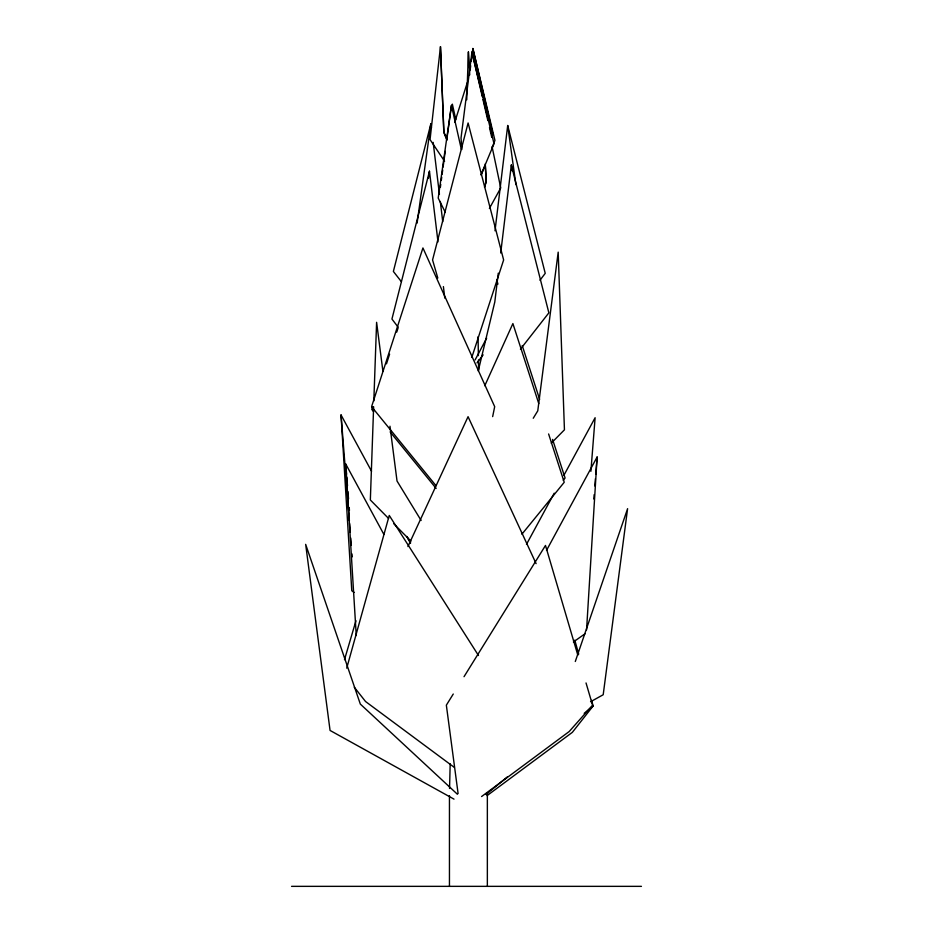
<?xml version="1.0" encoding="UTF-8"?>
<svg xmlns="http://www.w3.org/2000/svg" width="933" height="933" viewBox="0 0 933 933"><rect width="100%" height="100%" fill="white"/><g stroke="black" fill="none" stroke-linecap="round" stroke-linejoin="round"><path stroke-width="1.4" d="M449.554 788.455L450.184 763.8M466.733 99.831L468.401 51.956L469.731 74.897M373.632 406.776L370.343 499.971L388.618 518.491M373.83 400.957L376.605 322.317L382.915 371.369M586.565 629.927L597.12 457.007L546.516 550.388M590.892 471.305L595.114 417.727L563.917 475.282M593.808 499.003L594.146 494.665M594.834 485.976L595.406 478.734M595.744 474.384L597.12 457.007M447.152 140.008L443.863 131.903L440.469 46.65L430.055 139.6L444.598 161.292M495.003 230.789L507.704 125.523L545.234 273.346L539.985 280.227M498.269 273.171L494.793 302.012L478.256 370.937M500.706 252.983L511.319 165.024L548.861 312.847L520.427 349.199M470.139 70.045L470.687 65.742M471.235 61.426L471.597 58.557M471.958 55.688L472.868 48.504L494.945 140.405L492.286 147.099M481.171 174.424L494.024 143.752L471.935 52.096L461.03 137.921L461.835 149.525M440.376 187.23L440.761 184.349M441.344 180.046L441.729 177.177M442.125 174.308L442.709 169.993M443.093 167.124L445.228 151.333M446.977 138.411L451.444 105.382L461.322 149.257M451.77 108.45L452.353 104.158L455.852 119.786M417.098 223.127L430.906 123.623L431.431 127.949M428.469 178.425L429.472 171.217L437.997 241.88M451.444 105.382L438.207 198.088L445.309 212.362M492.659 416.608L494.688 406.66L422.929 247.956L371.591 406.66L435.991 485.685M430.906 123.623L393.376 271.445L401.377 281.673M429.472 171.217L391.942 319.039L398.064 327.086M346.726 668.145L389.259 515.436L478.477 655.491M344.499 659.654L355.963 620.76M484.577 186.74L486.256 181.224L485.277 163.893M484.507 187.416L486.21 181.842L485.312 165.841M454.744 122.211L467.34 82.489M372.629 406.636L371.742 409.389L373.585 411.651M386.472 363.847L389.597 354.19M396.735 332.113L398.076 327.973M471.795 357.444L503.633 259.957L468.098 122.969L432.562 259.957L437.799 278.022M491.819 136.171L492.706 133.431L472.868 48.504M575.299 661.485L627.594 508.66L603.196 694.747L590.554 701.756M481.136 175.229L484.857 165.852M484.787 385.737L512.893 323.576L538.784 403.616M407.931 546.563L468.063 416.689L536.102 563.625M475.13 359.905L486.664 338.119M526.492 544.347L554.214 493.184M489.393 208.456L500.648 188.081M533.244 418.252L537.77 410.847L558.191 252.143L564.442 429.81L551.251 443.175M453.263 694.024L446.347 705.161L458.103 793.598M464.028 676.693L545.49 545.455L577.83 655.164M476.996 362.925L483.119 354.878M591.569 700.368L593.12 705.978L572.349 732.347L487.084 795.616M563.24 480.308L565.083 478.046L552.581 439.408M521.909 534.201L564.232 482.279L548.616 433.973M486.035 794.508L507.237 776.979M584.198 713.348L593.12 705.978M481.591 796.537L569.188 731.542L592.572 705.161L586.029 682.944M573.398 641.986L585.201 633.659M291.562 886.35L641.438 886.35M454.009 799.138L330.06 730.446L305.662 544.359L360.325 704.077L457.368 794.216M354.132 592.432L351.776 590.764L341.046 414.952L371.544 471.223M454.313 767.381L365.549 701.523L354.295 687.236M393.691 523.635L410.94 541.117M390.146 431.967L436.143 488.414M407.569 537.979L410.648 542.936M421.121 520.462L397.026 481.02L389.971 426.194M406.893 536.463L410.357 542.854M356.254 635.548L345.781 464.098L383.906 534.446M446.569 139.215L443.828 132.521L440.469 46.65M522.223 345.56L539.636 399.382M574.786 640.131L578.693 654.138M496.834 279.97L497.919 284.157M471.935 52.096L482.338 96.799M482.979 99.598L487.854 120.555M489.487 127.529L491.761 137.314M492.088 146.773L500.671 187.673M507.704 125.523L515.902 184.641M511.319 165.024L512.124 170.786M433.169 142.376L439.431 194.286M440.306 201.493L442.743 221.681M443.397 286.583L444.784 298.117M345.781 464.098L346.586 474.232M346.808 477.125L347.496 485.813M347.951 491.609L348.522 498.852M349.21 507.54L349.443 510.433M341.046 414.952L349.385 520.649M349.607 523.553L350.295 532.242M350.75 538.026L351.321 545.269M352.009 553.957L352.231 556.849M478.069 336.731L478.384 355.636M478.466 359.998L478.629 370.179M468.401 51.956L468.646 66.488M487.353 792.805L487.353 886.35M449.449 795.686L449.449 886.35"/></g></svg>
